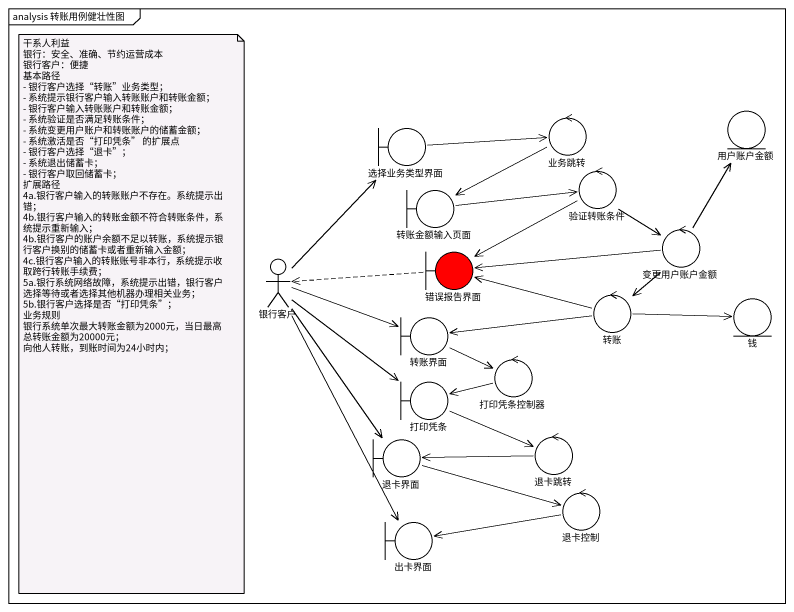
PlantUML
@startuml
mainframe analysis 转账用例健壮性图
entity 用户账户金额
boundary 选择业务类型界面
control 业务跳转
control 验证转账条件
boundary 转账金额输入页面
actor 银行客户
boundary 错误报告界面 #FF0000
control 变更用户账户金额
control 转账
entity 钱
boundary 转账界面
boundary 打印凭条
control 打印凭条控制器
boundary 退卡界面
control 退卡跳转
control 退卡控制
boundary 出卡界面
选择业务类型界面 -right-> 业务跳转
业务跳转 -left-> 转账金额输入页面
验证转账条件 -left-> 错误报告界面
验证转账条件 --> 变更用户账户金额
转账金额输入页面 -right-> 验证转账条件
银行客户 -up-> 选择业务类型界面
银行客户 -right-> 转账界面
银行客户 --> 打印凭条
银行客户 --> 退卡界面
银行客户 --> 出卡界面
错误报告界面 .left.> 银行客户
变更用户账户金额 -up-> 用户账户金额
变更用户账户金额 -left-> 错误报告界面
变更用户账户金额 --> 转账
转账 -left-> 错误报告界面
转账 -right-> 钱
转账 -left-> 转账界面
转账界面 -right-> 打印凭条控制器
打印凭条 -right-> 退卡跳转
打印凭条控制器 -left-> 打印凭条
退卡界面 -right-> 退卡控制
退卡跳转 -left-> 退卡界面
退卡控制 -left-> 出卡界面
note as N1
  干系人利益
  银行：安全、准确、节约运营成本
  银行客户：便捷
  基本路径
  - 银行客户选择“转账”业务类型；
  - 系统提示银行客户输入转账账户和转账金额；
  - 银行客户输入转账账户和转账金额；
  - 系统验证是否满足转账条件；
  - 系统变更用户账户和转账账户的储蓄金额；
  - 系统激活是否“打印凭条” 的扩展点
  - 银行客户选择“退卡”；
  - 系统退出储蓄卡；
  - 银行客户取回储蓄卡；
  扩展路径
  4a.银行客户输入的转账账户不存在。系统提示出错；
  4b.银行客户输入的转账金额不符合转账条件，系统提示重新输入；
  4b.银行客户的账户余额不足以转账，系统提示银行客户换别的储蓄卡或者重新输入金额；
  4c.银行客户输入的转账账号非本行，系统提示收取跨行转账手续费；
  5a.银行系统网络故障，系统提示出错，银行客户选择等待或者选择其他机器办理相关业务；
  5b.银行客户选择是否“打印凭条”；
  业务规则
  银行系统单次最大转账金额为2000元，当日最高总转账金额为20000元；
  向他人转账，到账时间为24小时内；
end note
@enduml
